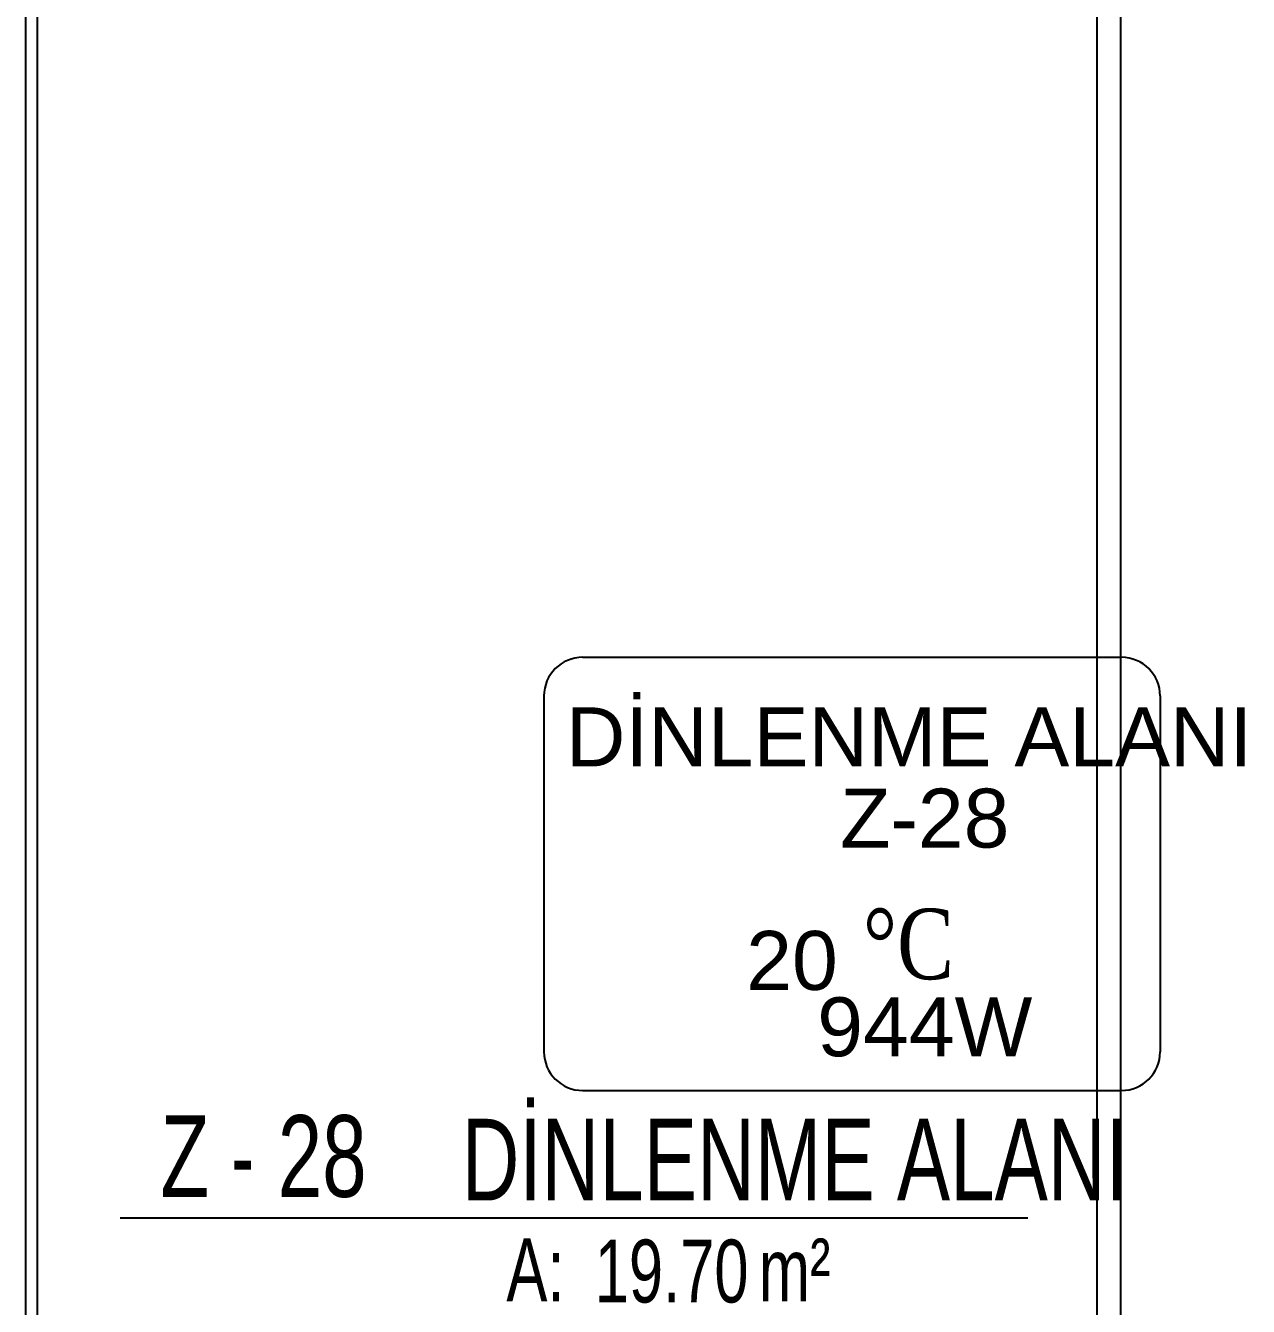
# Model space of a CAD drawing. Header units: inches. Extents: x 21 to 38546, y 13 to 15001.
# Drawn here: x 5766.8 to 6026, y 1266.1 to 1537.8 of the extents above; entities that cross this region are included whole.
import ezdxf
from ezdxf.enums import TextEntityAlignment as Align

# ---------------------------------------------------------------- set-up
doc = ezdxf.new("R2010")
doc.units = ezdxf.units.IN
doc.header["$MEASUREMENT"] = 0
for name, color, linetype in [('PEX', 1, 'Continuous'), ('pex_boru_dönüş', 5, 'Continuous'), ('pex_boru_gidiş', 1, 'Continuous'), ('RAD-MAHAL', 2, 'Continuous')]:
    doc.layers.add(name, color=color, linetype=linetype)
for name, color, linetype, lineweight in [('Z_MİM_-KM-AREA-IDEN', 8, 'Continuous', 25), ('Z_MİM_-KM-WALL', 8, 'Continuous', 25), ('Z_MİM_-KM-WALL-PLASTER', 8, 'Continuous', 25)]:
    doc.layers.add(name, color=color, linetype=linetype, lineweight=lineweight)
doc.styles.add('Arial_4', font='arial.ttf', dxfattribs={"height": 10})
doc.styles.add('MAH', font='arial.ttf', dxfattribs={"width": 0.8, "height": 17.5})
doc.styles.get("Standard").update_dxf_attribs({"font": 'arial.ttf'})
doc.styles.add('STYLE2', font='times.ttf')

# ---------------------------------------------------------------- blocks, each defined once
blk = doc.blocks.new('*U121')
blk.add_line((0, 0), (192.45, 0))
at = {"color": 7, "style": 'MAH', "width": 0.6}
blk.add_text('-', height=17.07, dxfattribs=at).set_placement((25.99, 13.11), align=Align.MIDDLE_CENTER)
at = {"color": 7, "style": 'Arial_4', "width": 0.7}
for s, p in [('A:', (81.91, -17.69)), ('m² ', (135.42, -17.69))]:
    blk.add_text(s, height=13.333, dxfattribs=at).set_placement(p)
for tag, p in [('K', (8.57, 13.11)), ('00', (33.43, 13.11)), ('MAHALADI', (72.42, 12.35))]:
    blk.add_attdef(tag, text='', height=17.33, dxfattribs=at).set_placement(p, align=Align.MIDDLE_LEFT)
blk.add_attdef('27.00', text='', height=13.33, dxfattribs=at).set_placement((133.25, -11.29), align=Align.MIDDLE_RIGHT)
blk = doc.blocks.new('IS_MAHAL_NO1')
at = {"layer": 'RAD-MAHAL'}
for p, q in [((-57.03, 49.6), (57.21, 49.6)), ((-65.23, 41.4), (-65.23, -34.08)), ((65.41, 41.4), (65.41, -34.08))]:
    blk.add_line(p, q, dxfattribs=at)
blk.add_lwpolyline([(-57.03, -42.28), (57.21, -42.28)], dxfattribs=at)
for centre, start, end in [((-57.03, 41.4), 90, 180), ((57.21, 41.4), 0, 90), ((-57.03, -34.08), 180, 270), ((57.21, -34.08), 270, 0)]:
    blk.add_arc(centre, 8.2, start, end, dxfattribs=at)
at = {"layer": 'RAD-MAHAL', "color": 1, "style": 'STYLE2', "width": 0.8}
blk.add_text('%%DC', height=14.962, dxfattribs=at).set_placement((12.05, -23.16), align=Align.BOTTOM_CENTER)

msp = doc.modelspace()

# ---------------------------------------------------------------- linework, layer by layer
at = {"layer": 'pex_boru_dönüş'}
msp.add_lwpolyline([(6307.98, 1648.13), (6307.98, 1701.23), (5993.88, 1701.23), (5993.88, 1014.26), (5786.53, 1014.26), (5786.53, 1039.78)], dxfattribs=at)
at = {"layer": 'pex_boru_gidiş'}
msp.add_lwpolyline([(6302.98, 1655.13), (6302.98, 1696.23), (5998.88, 1696.23), (5998.88, 1014.26), (5786.53, 1014.26), (5786.53, 1034.78)], dxfattribs=at)
at = {"layer": 'Z_MİM_-KM-WALL'}
msp.add_line((5766.76, 1637.08), (5766.76, 1002.08), dxfattribs=at)
at = {"layer": 'Z_MİM_-KM-WALL-PLASTER'}
msp.add_lwpolyline([(6044.26, 1329.58), (6044.26, 1019.58), (5984.26, 1019.58), (5984.26, 1004.58), (5769.26, 1004.58), (5769.26, 1634.58), (6109.26, 1634.58), (6109.26, 1557.08)], dxfattribs=at)

# ---------------------------------------------------------------- block references
at = {"layer": 'RAD-MAHAL'}
msp.add_blockref('IS_MAHAL_NO1', (5941.88, 1354.23), dxfattribs=at)
at = {"layer": 'Z_MİM_-KM-AREA-IDEN'}
msp.add_blockref('*U121', (5786.78, 1284.93), dxfattribs=at).add_auto_attribs({'27.00': '19.70', '00': '28', 'K': 'Z', 'MAHALADI': 'DİNLENME ALANI'})

# ---------------------------------------------------------------- texts
at = {"layer": 'PEX', "color": 1}
for s, p in [('DİNLENME ALANI', (5881.31, 1380.71)), ('20', (5919.53, 1333.28))]:
    msp.add_text(s, height=12.5, dxfattribs=at).set_placement(p)
for s, p in [('Z-28', (5957.39, 1359.72)), ('944W', (5957.39, 1315.45))]:
    msp.add_text(s, height=12.5, dxfattribs=at).set_placement(p, align=Align.BOTTOM_CENTER)

doc.saveas('drawing.dxf')
